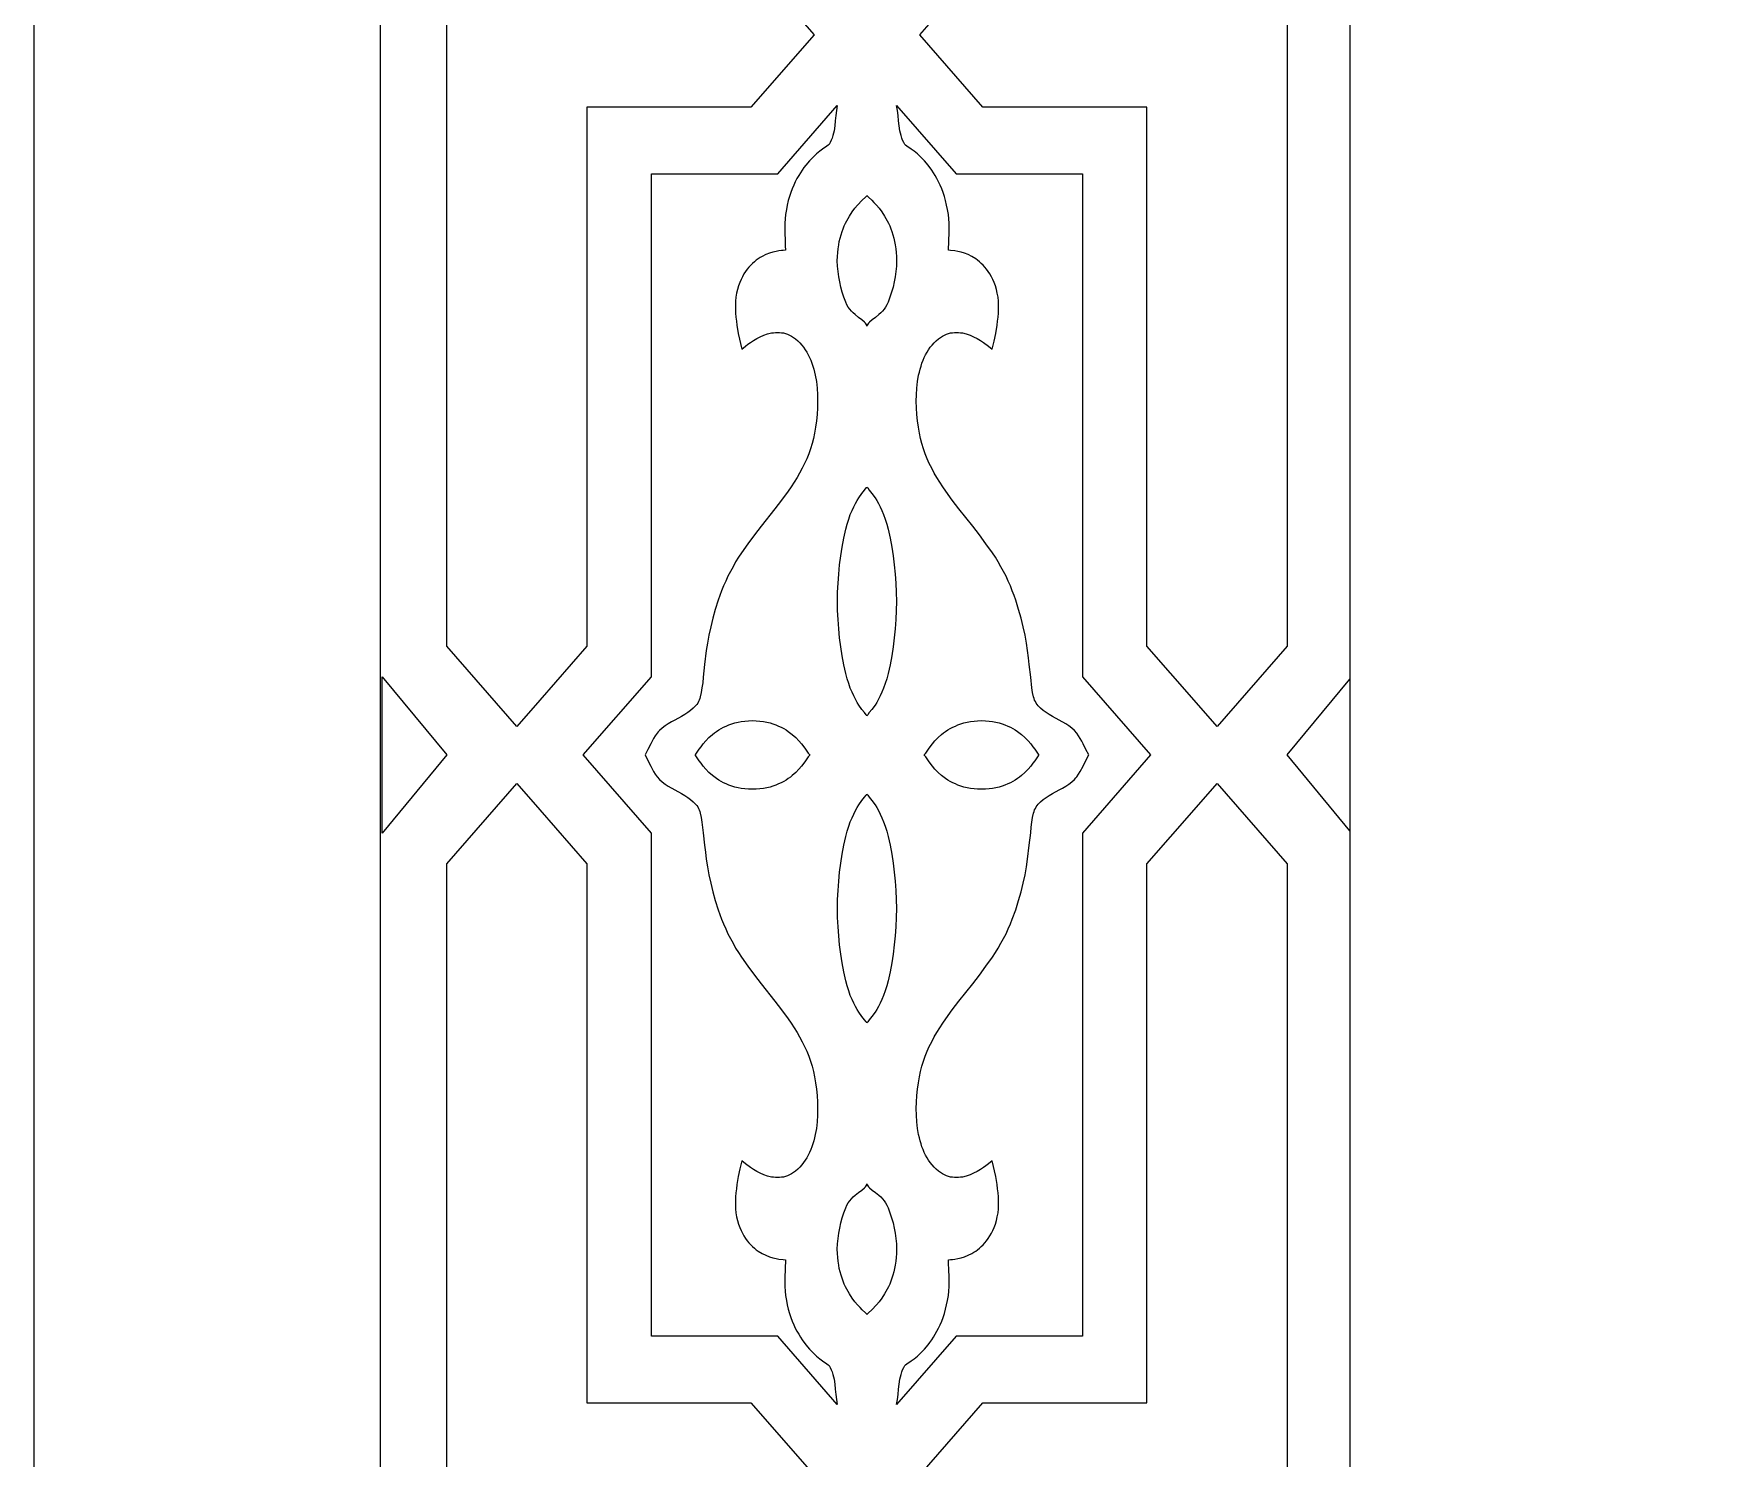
# Model space of a CAD drawing. Extents: x -350 to 350, y -610 to 610.
# Drawn here: x -350 to -227.8, y -369.9 to -267.1 of the extents above; entities that cross this region are included whole.
import ezdxf

# ---------------------------------------------------------------- set-up
doc = ezdxf.new("R2010")
doc.units = 0
for name, color, linetype in [('LAYER_1', 18, 'CONTINUOUS'), ('LAYER_10', 176, 'CONTINUOUS'), ('LAYER_2', 18, 'CONTINUOUS')]:
    doc.layers.add(name, color=color, linetype=linetype)

msp = doc.modelspace()

# ---------------------------------------------------------------- linework, layer by layer
at = {"layer": 'LAYER_1'}
msp.add_lwpolyline([(-350, -610), (350, -610), (350, 610), (-350, 610)], close=True, dxfattribs=at)
at = {"layer": 'LAYER_10'}
for points in [[(-325, 590), (-325, -590), (325, -590), (325, 590)], [(255, 520.25), (-255, 520.25), (-255, -520.25), (255, -520.25)]]:
    msp.add_lwpolyline(points, close=True, dxfattribs=at)
at = {"layer": 'LAYER_2'}
for points in [[(-312.78, -243.58), (-310.08, -246.67), (-310.08, -261.95), (-298.24, -261.95), (-293.68, -267.17), (-298.24, -272.38), (-310.08, -272.38), (-310.08, -311.29), (-313.48, -315.19), (-315.14, -317.08), (-320.2, -311.29), (-320.2, -246.67), (-315.14, -240.88)], [(-259.53, -246.67), (-259.53, -311.29), (-264.59, -317.08), (-266.24, -315.19), (-269.65, -311.29), (-269.65, -272.38), (-281.49, -272.38), (-286.04, -267.17), (-281.49, -261.95), (-269.65, -261.95), (-269.65, -246.67), (-266.94, -243.58), (-264.59, -240.88)], [(-292.01, -272.27), (-292.07, -272.62), (-292.11, -272.99), (-292.15, -273.36), (-292.19, -273.73), (-292.24, -274.09), (-292.28, -274.26), (-292.32, -274.44), (-292.37, -274.61), (-292.44, -274.77), (-292.51, -274.93), (-292.6, -275.08), (-292.65, -275.13), (-292.75, -275.19), (-293.06, -275.41), (-293.27, -275.57), (-293.5, -275.76), (-293.75, -275.99), (-294.01, -276.26), (-294.27, -276.57), (-294.41, -276.74), (-294.54, -276.92), (-294.67, -277.12), (-294.79, -277.32), (-294.92, -277.54), (-295.04, -277.78), (-295.15, -278.02), (-295.26, -278.28), (-295.36, -278.55), (-295.45, -278.83), (-295.54, -279.13), (-295.62, -279.45), (-295.68, -279.78), (-295.74, -280.12), (-295.77, -280.44), (-295.79, -280.76), (-295.8, -281.09), (-295.79, -281.41), (-295.77, -282.06), (-295.76, -282.39), (-295.75, -282.71), (-295.9, -282.72), (-296.04, -282.73), (-296.22, -282.76), (-296.42, -282.79), (-296.65, -282.85), (-296.9, -282.93), (-297.16, -283.03), (-297.43, -283.17), (-297.57, -283.24), (-297.71, -283.33), (-297.85, -283.43), (-297.98, -283.54), (-298.12, -283.66), (-298.25, -283.79), (-298.38, -283.93), (-298.5, -284.08), (-298.62, -284.25), (-298.74, -284.42), (-298.84, -284.62), (-298.95, -284.82), (-299.04, -285.04), (-299.13, -285.27), (-299.21, -285.55), (-299.27, -285.82), (-299.32, -286.1), (-299.35, -286.39), (-299.36, -286.67), (-299.36, -286.96), (-299.35, -287.25), (-299.33, -287.54), (-299.29, -287.83), (-299.25, -288.12), (-299.15, -288.71), (-298.9, -289.84), (-298.63, -289.63), (-298.46, -289.5), (-298.26, -289.36), (-298.05, -289.23), (-297.81, -289.09), (-297.57, -288.96), (-297.31, -288.85), (-297.03, -288.75), (-296.75, -288.68), (-296.61, -288.66), (-296.47, -288.64), (-296.32, -288.64), (-296.18, -288.64), (-296.03, -288.66), (-295.88, -288.68), (-295.74, -288.72), (-295.59, -288.77), (-295.45, -288.83), (-295.3, -288.91), (-295.16, -289), (-295.02, -289.1), (-294.86, -289.24), (-294.71, -289.39), (-294.57, -289.55), (-294.44, -289.71), (-294.31, -289.89), (-294.2, -290.07), (-294.1, -290.26), (-294, -290.45), (-293.91, -290.65), (-293.83, -290.86), (-293.76, -291.07), (-293.7, -291.29), (-293.64, -291.51), (-293.59, -291.73), (-293.51, -292.19), (-293.46, -292.66), (-293.43, -293.14), (-293.42, -293.61), (-293.43, -294.09), (-293.46, -294.56), (-293.51, -295.03), (-293.57, -295.48), (-293.64, -295.92), (-293.72, -296.3), (-293.81, -296.67), (-293.93, -297.04), (-294.06, -297.4), (-294.2, -297.76), (-294.36, -298.1), (-294.53, -298.45), (-294.72, -298.79), (-294.91, -299.12), (-295.12, -299.45), (-295.33, -299.78), (-295.55, -300.1), (-296.02, -300.74), (-296.5, -301.37), (-297.49, -302.62), (-297.98, -303.26), (-298.46, -303.89), (-298.91, -304.54), (-299.13, -304.87), (-299.34, -305.21), (-299.53, -305.55), (-299.72, -305.89), (-299.9, -306.24), (-300.06, -306.59), (-300.21, -306.94), (-300.35, -307.29), (-300.6, -307.97), (-300.81, -308.63), (-300.99, -309.27), (-301.14, -309.89), (-301.27, -310.49), (-301.37, -311.06), (-301.46, -311.61), (-301.58, -312.62), (-301.68, -313.52), (-301.72, -313.93), (-301.77, -314.3), (-301.82, -314.64), (-301.89, -314.94), (-301.92, -315.06), (-301.97, -315.18), (-302.02, -315.29), (-302.08, -315.39), (-302.15, -315.49), (-302.23, -315.59), (-302.4, -315.77), (-302.59, -315.93), (-302.8, -316.08), (-303.02, -316.22), (-303.26, -316.35), (-303.74, -316.62), (-303.98, -316.75), (-304.22, -316.89), (-304.44, -317.04), (-304.65, -317.2), (-304.84, -317.38), (-304.93, -317.47), (-305.01, -317.57), (-305.14, -317.75), (-305.26, -317.94), (-305.47, -318.34), (-305.67, -318.74), (-305.88, -319.14), (-305.67, -319.54), (-305.47, -319.94), (-305.37, -320.14), (-305.26, -320.34), (-305.14, -320.53), (-305.01, -320.71), (-304.84, -320.9), (-304.65, -321.07), (-304.44, -321.24), (-304.22, -321.39), (-303.74, -321.66), (-303.26, -321.92), (-303.02, -322.06), (-302.8, -322.2), (-302.59, -322.35), (-302.4, -322.51), (-302.23, -322.69), (-302.15, -322.78), (-302.08, -322.88), (-302.02, -322.99), (-301.97, -323.1), (-301.92, -323.22), (-301.89, -323.34), (-301.82, -323.64), (-301.77, -323.98), (-301.68, -324.75), (-301.58, -325.65), (-301.52, -326.15), (-301.46, -326.67), (-301.37, -327.22), (-301.27, -327.79), (-301.14, -328.39), (-300.99, -329.01), (-300.81, -329.65), (-300.6, -330.31), (-300.48, -330.64), (-300.35, -330.99), (-300.21, -331.33), (-300.06, -331.68), (-299.9, -332.04), (-299.72, -332.39), (-299.53, -332.73), (-299.34, -333.07), (-299.13, -333.4), (-298.91, -333.73), (-298.46, -334.38), (-297.98, -335.02), (-297.49, -335.65), (-296.5, -336.91), (-296.02, -337.54), (-295.55, -338.18), (-295.33, -338.5), (-295.12, -338.83), (-294.91, -339.16), (-294.72, -339.49), (-294.53, -339.83), (-294.36, -340.17), (-294.2, -340.52), (-294.06, -340.88), (-293.93, -341.24), (-293.81, -341.61), (-293.72, -341.98), (-293.64, -342.36), (-293.57, -342.8), (-293.51, -343.25), (-293.46, -343.71), (-293.43, -344.19), (-293.42, -344.66), (-293.43, -345.14), (-293.46, -345.62), (-293.51, -346.09), (-293.59, -346.54), (-293.64, -346.77), (-293.7, -346.99), (-293.76, -347.21), (-293.83, -347.42), (-293.91, -347.62), (-294, -347.83), (-294.1, -348.02), (-294.2, -348.21), (-294.31, -348.39), (-294.44, -348.56), (-294.57, -348.73), (-294.71, -348.89), (-294.86, -349.04), (-295.02, -349.18), (-295.16, -349.28), (-295.3, -349.37), (-295.45, -349.45), (-295.59, -349.51), (-295.74, -349.56), (-295.88, -349.6), (-296.03, -349.62), (-296.18, -349.64), (-296.32, -349.64), (-296.47, -349.63), (-296.61, -349.62), (-296.75, -349.6), (-297.03, -349.53), (-297.31, -349.43), (-297.57, -349.32), (-297.81, -349.19), (-298.05, -349.05), (-298.26, -348.91), (-298.63, -348.65), (-298.9, -348.44), (-299.03, -349), (-299.15, -349.57), (-299.25, -350.15), (-299.29, -350.45), (-299.33, -350.74), (-299.35, -351.03), (-299.36, -351.32), (-299.36, -351.61), (-299.35, -351.89), (-299.32, -352.18), (-299.27, -352.46), (-299.21, -352.73), (-299.13, -353), (-299.04, -353.24), (-298.95, -353.46), (-298.84, -353.66), (-298.74, -353.85), (-298.62, -354.03), (-298.5, -354.2), (-298.38, -354.35), (-298.25, -354.49), (-298.12, -354.62), (-297.98, -354.74), (-297.85, -354.85), (-297.71, -354.95), (-297.43, -355.11), (-297.16, -355.25), (-296.9, -355.35), (-296.65, -355.43), (-296.42, -355.49), (-296.22, -355.52), (-295.9, -355.56), (-295.75, -355.57), (-295.77, -356.22), (-295.79, -356.87), (-295.8, -357.19), (-295.79, -357.51), (-295.77, -357.84), (-295.74, -358.16), (-295.68, -358.5), (-295.62, -358.83), (-295.54, -359.14), (-295.45, -359.44), (-295.36, -359.73), (-295.26, -360), (-295.15, -360.26), (-295.04, -360.5), (-294.92, -360.73), (-294.79, -360.95), (-294.67, -361.16), (-294.54, -361.36), (-294.27, -361.71), (-294.01, -362.02), (-293.75, -362.29), (-293.5, -362.52), (-293.27, -362.71), (-293.06, -362.87), (-292.75, -363.08), (-292.65, -363.15), (-292.6, -363.2), (-292.51, -363.35), (-292.44, -363.51), (-292.37, -363.67), (-292.32, -363.84), (-292.28, -364.01), (-292.24, -364.19), (-292.19, -364.55), (-292.15, -364.92), (-292.11, -365.29), (-292.07, -365.65), (-292.01, -366.01), (-296.3, -361.09), (-305.41, -361.09), (-305.41, -358.88), (-305.41, -328.39), (-305.41, -324.78), (-310.34, -319.14), (-305.41, -313.5), (-305.41, -309.89), (-305.41, -279.4), (-305.41, -277.19), (-296.3, -277.19)], [(-283.42, -277.19), (-274.31, -277.19), (-274.31, -279.4), (-274.31, -309.89), (-274.31, -313.5), (-269.39, -319.14), (-274.31, -324.78), (-274.31, -328.39), (-274.31, -358.88), (-274.31, -361.09), (-283.42, -361.09), (-287.72, -366.01), (-287.65, -365.65), (-287.61, -365.29), (-287.58, -364.92), (-287.54, -364.55), (-287.48, -364.19), (-287.45, -364.01), (-287.4, -363.84), (-287.35, -363.67), (-287.29, -363.51), (-287.21, -363.35), (-287.12, -363.2), (-287.07, -363.15), (-286.98, -363.08), (-286.66, -362.87), (-286.45, -362.71), (-286.22, -362.52), (-285.97, -362.29), (-285.71, -362.02), (-285.45, -361.71), (-285.32, -361.54), (-285.19, -361.36), (-285.06, -361.16), (-284.93, -360.95), (-284.81, -360.73), (-284.69, -360.5), (-284.57, -360.26), (-284.46, -360), (-284.36, -359.73), (-284.27, -359.44), (-284.18, -359.14), (-284.11, -358.83), (-284.04, -358.5), (-283.98, -358.16), (-283.95, -357.84), (-283.93, -357.51), (-283.93, -357.19), (-283.93, -356.87), (-283.96, -356.22), (-283.97, -355.89), (-283.97, -355.57), (-283.82, -355.56), (-283.68, -355.55), (-283.51, -355.52), (-283.3, -355.49), (-283.07, -355.43), (-282.82, -355.35), (-282.56, -355.25), (-282.29, -355.11), (-282.15, -355.03), (-282.01, -354.95), (-281.88, -354.85), (-281.74, -354.74), (-281.61, -354.62), (-281.47, -354.49), (-281.35, -354.35), (-281.22, -354.2), (-281.1, -354.03), (-280.99, -353.85), (-280.88, -353.66), (-280.78, -353.46), (-280.68, -353.24), (-280.59, -353), (-280.51, -352.73), (-280.45, -352.46), (-280.4, -352.18), (-280.37, -351.89), (-280.36, -351.61), (-280.36, -351.32), (-280.37, -351.03), (-280.4, -350.74), (-280.43, -350.45), (-280.47, -350.15), (-280.57, -349.57), (-280.82, -348.44), (-281.09, -348.65), (-281.27, -348.78), (-281.46, -348.91), (-281.67, -349.05), (-281.91, -349.19), (-282.16, -349.32), (-282.42, -349.43), (-282.69, -349.53), (-282.97, -349.6), (-283.11, -349.62), (-283.25, -349.63), (-283.4, -349.64), (-283.55, -349.64), (-283.69, -349.62), (-283.84, -349.6), (-283.98, -349.56), (-284.13, -349.51), (-284.27, -349.45), (-284.42, -349.37), (-284.56, -349.28), (-284.7, -349.18), (-284.86, -349.04), (-285.01, -348.89), (-285.15, -348.73), (-285.29, -348.56), (-285.41, -348.39), (-285.52, -348.21), (-285.63, -348.02), (-285.72, -347.83), (-285.81, -347.62), (-285.89, -347.42), (-285.96, -347.21), (-286.02, -346.99), (-286.08, -346.77), (-286.13, -346.54), (-286.21, -346.09), (-286.26, -345.62), (-286.29, -345.14), (-286.3, -344.66), (-286.29, -344.19), (-286.26, -343.71), (-286.21, -343.25), (-286.15, -342.8), (-286.08, -342.36), (-286, -341.98), (-285.91, -341.61), (-285.79, -341.24), (-285.66, -340.88), (-285.52, -340.52), (-285.36, -340.17), (-285.19, -339.83), (-285, -339.49), (-284.81, -339.16), (-284.6, -338.83), (-284.39, -338.5), (-284.17, -338.18), (-283.71, -337.54), (-283.22, -336.91), (-282.23, -335.65), (-281.74, -335.02), (-281.27, -334.38), (-280.81, -333.73), (-280.59, -333.4), (-280.39, -333.07), (-280.19, -332.73), (-280, -332.39), (-279.82, -332.04), (-279.66, -331.68), (-279.51, -331.33), (-279.37, -330.99), (-279.12, -330.31), (-278.91, -329.65), (-278.73, -329.01), (-278.58, -328.39), (-278.45, -327.79), (-278.35, -327.22), (-278.27, -326.67), (-278.14, -325.65), (-278.04, -324.75), (-278, -324.35), (-277.95, -323.98), (-277.9, -323.64), (-277.84, -323.34), (-277.8, -323.22), (-277.76, -323.1), (-277.7, -322.99), (-277.64, -322.88), (-277.57, -322.78), (-277.5, -322.69), (-277.33, -322.51), (-277.13, -322.35), (-276.92, -322.2), (-276.7, -322.06), (-276.46, -321.92), (-275.98, -321.66), (-275.74, -321.53), (-275.51, -321.39), (-275.28, -321.24), (-275.07, -321.07), (-274.88, -320.9), (-274.79, -320.8), (-274.71, -320.71), (-274.58, -320.53), (-274.46, -320.34), (-274.25, -319.94), (-274.05, -319.54), (-273.84, -319.14), (-274.05, -318.74), (-274.25, -318.34), (-274.35, -318.14), (-274.46, -317.94), (-274.58, -317.75), (-274.71, -317.57), (-274.88, -317.38), (-275.07, -317.2), (-275.28, -317.04), (-275.51, -316.89), (-275.98, -316.62), (-276.46, -316.35), (-276.7, -316.22), (-276.92, -316.08), (-277.13, -315.93), (-277.33, -315.77), (-277.5, -315.59), (-277.57, -315.49), (-277.64, -315.39), (-277.7, -315.29), (-277.76, -315.18), (-277.8, -315.06), (-277.84, -314.94), (-277.9, -314.64), (-277.95, -314.3), (-278.04, -313.52), (-278.14, -312.62), (-278.2, -312.13), (-278.27, -311.61), (-278.35, -311.06), (-278.45, -310.49), (-278.58, -309.89), (-278.73, -309.27), (-278.91, -308.63), (-279.12, -307.97), (-279.24, -307.63), (-279.37, -307.29), (-279.51, -306.94), (-279.66, -306.59), (-279.82, -306.24), (-280, -305.89), (-280.19, -305.55), (-280.39, -305.21), (-280.59, -304.87), (-280.81, -304.54), (-281.27, -303.89), (-281.74, -303.26), (-282.23, -302.62), (-283.22, -301.37), (-283.71, -300.74), (-284.17, -300.1), (-284.39, -299.78), (-284.6, -299.45), (-284.81, -299.12), (-285, -298.79), (-285.19, -298.45), (-285.36, -298.1), (-285.52, -297.76), (-285.66, -297.4), (-285.79, -297.04), (-285.91, -296.67), (-286, -296.3), (-286.08, -295.92), (-286.15, -295.48), (-286.21, -295.03), (-286.26, -294.56), (-286.29, -294.09), (-286.3, -293.61), (-286.29, -293.14), (-286.26, -292.66), (-286.21, -292.19), (-286.13, -291.73), (-286.08, -291.51), (-286.02, -291.29), (-285.96, -291.07), (-285.89, -290.86), (-285.81, -290.65), (-285.72, -290.45), (-285.63, -290.26), (-285.52, -290.07), (-285.41, -289.89), (-285.29, -289.71), (-285.15, -289.55), (-285.01, -289.39), (-284.86, -289.24), (-284.7, -289.1), (-284.56, -289), (-284.42, -288.91), (-284.27, -288.83), (-284.13, -288.77), (-283.98, -288.72), (-283.84, -288.68), (-283.69, -288.66), (-283.55, -288.64), (-283.4, -288.64), (-283.25, -288.64), (-283.11, -288.66), (-282.97, -288.68), (-282.69, -288.75), (-282.42, -288.85), (-282.16, -288.96), (-281.91, -289.09), (-281.67, -289.23), (-281.46, -289.36), (-281.09, -289.63), (-280.82, -289.84), (-280.69, -289.28), (-280.57, -288.71), (-280.47, -288.12), (-280.43, -287.83), (-280.4, -287.54), (-280.37, -287.25), (-280.36, -286.96), (-280.36, -286.67), (-280.37, -286.39), (-280.4, -286.1), (-280.45, -285.82), (-280.51, -285.55), (-280.59, -285.27), (-280.68, -285.04), (-280.78, -284.82), (-280.88, -284.62), (-280.99, -284.42), (-281.1, -284.25), (-281.22, -284.08), (-281.35, -283.93), (-281.47, -283.79), (-281.61, -283.66), (-281.74, -283.54), (-281.88, -283.43), (-282.01, -283.33), (-282.29, -283.17), (-282.56, -283.03), (-282.82, -282.93), (-283.07, -282.85), (-283.3, -282.79), (-283.51, -282.76), (-283.82, -282.72), (-283.97, -282.71), (-283.96, -282.06), (-283.93, -281.41), (-283.93, -281.09), (-283.93, -280.76), (-283.95, -280.44), (-283.98, -280.12), (-284.04, -279.78), (-284.11, -279.45), (-284.18, -279.13), (-284.27, -278.83), (-284.36, -278.55), (-284.46, -278.28), (-284.57, -278.02), (-284.69, -277.78), (-284.81, -277.54), (-284.93, -277.32), (-285.06, -277.12), (-285.19, -276.92), (-285.45, -276.57), (-285.71, -276.26), (-285.97, -275.99), (-286.22, -275.76), (-286.45, -275.57), (-286.66, -275.41), (-286.98, -275.19), (-287.07, -275.13), (-287.12, -275.08), (-287.21, -274.93), (-287.29, -274.77), (-287.35, -274.61), (-287.4, -274.44), (-287.45, -274.26), (-287.48, -274.09), (-287.54, -273.73), (-287.58, -273.36), (-287.61, -272.99), (-287.65, -272.62), (-287.72, -272.27)], [(-289.86, -278.75), (-289.83, -278.8), (-289.76, -278.87), (-289.52, -279.1), (-289.36, -279.26), (-289.18, -279.45), (-288.99, -279.68), (-288.79, -279.94), (-288.59, -280.24), (-288.4, -280.58), (-288.31, -280.76), (-288.22, -280.95), (-288.14, -281.16), (-288.06, -281.37), (-287.99, -281.59), (-287.92, -281.83), (-287.87, -282.08), (-287.82, -282.33), (-287.78, -282.6), (-287.75, -282.88), (-287.73, -283.17), (-287.73, -283.48), (-287.74, -283.86), (-287.77, -284.24), (-287.82, -284.62), (-287.89, -284.99), (-287.97, -285.37), (-288.08, -285.74), (-288.2, -286.1), (-288.33, -286.46), (-288.42, -286.64), (-288.52, -286.81), (-288.63, -286.97), (-288.75, -287.11), (-288.87, -287.24), (-289, -287.36), (-289.25, -287.56), (-289.48, -287.74), (-289.68, -287.9), (-289.75, -287.97), (-289.81, -288.05), (-289.84, -288.12), (-289.86, -288.2), (-289.86, -288.2), (-289.86, -288.2), (-289.86, -288.2), (-289.86, -288.2), (-289.86, -288.2), (-289.87, -288.2), (-289.88, -288.12), (-289.92, -288.05), (-289.97, -287.97), (-290.05, -287.9), (-290.24, -287.74), (-290.47, -287.56), (-290.72, -287.36), (-290.85, -287.24), (-290.98, -287.11), (-291.1, -286.97), (-291.21, -286.81), (-291.31, -286.64), (-291.39, -286.46), (-291.53, -286.1), (-291.64, -285.74), (-291.75, -285.37), (-291.83, -284.99), (-291.9, -284.62), (-291.95, -284.24), (-291.98, -283.86), (-292, -283.48), (-291.99, -283.17), (-291.97, -282.88), (-291.94, -282.6), (-291.9, -282.33), (-291.86, -282.08), (-291.8, -281.83), (-291.73, -281.59), (-291.66, -281.37), (-291.58, -281.16), (-291.5, -280.95), (-291.41, -280.76), (-291.32, -280.58), (-291.13, -280.24), (-290.93, -279.94), (-290.73, -279.68), (-290.54, -279.45), (-290.2, -279.1), (-289.96, -278.87), (-289.89, -278.8), (-289.87, -278.77), (-289.87, -278.75), (-289.86, -278.75), (-289.86, -278.75), (-289.86, -278.75)], [(-289.86, -299.8), (-289.84, -299.83), (-289.81, -299.87), (-289.69, -300.03), (-289.5, -300.26), (-289.28, -300.57), (-289.16, -300.77), (-289.03, -300.98), (-288.9, -301.23), (-288.78, -301.5), (-288.66, -301.79), (-288.54, -302.12), (-288.43, -302.47), (-288.33, -302.85), (-288.19, -303.48), (-288.07, -304.13), (-287.97, -304.77), (-287.89, -305.42), (-287.82, -306.08), (-287.77, -306.74), (-287.75, -307.4), (-287.74, -308.05), (-287.75, -308.71), (-287.77, -309.37), (-287.82, -310.03), (-287.89, -310.69), (-287.97, -311.34), (-288.07, -311.98), (-288.19, -312.63), (-288.33, -313.26), (-288.43, -313.64), (-288.54, -313.99), (-288.66, -314.32), (-288.78, -314.61), (-288.9, -314.88), (-289.03, -315.12), (-289.16, -315.34), (-289.28, -315.54), (-289.5, -315.85), (-289.69, -316.08), (-289.81, -316.23), (-289.84, -316.28), (-289.86, -316.31), (-289.86, -316.31), (-289.86, -316.31), (-289.86, -316.31), (-289.86, -316.31), (-289.86, -316.31), (-289.87, -316.31), (-289.88, -316.28), (-289.91, -316.23), (-290.04, -316.08), (-290.22, -315.85), (-290.44, -315.54), (-290.57, -315.34), (-290.69, -315.12), (-290.82, -314.88), (-290.94, -314.61), (-291.07, -314.32), (-291.18, -313.99), (-291.29, -313.64), (-291.39, -313.26), (-291.53, -312.63), (-291.65, -311.98), (-291.75, -311.34), (-291.84, -310.69), (-291.9, -310.03), (-291.95, -309.37), (-291.98, -308.71), (-291.99, -308.05), (-291.98, -307.4), (-291.95, -306.74), (-291.9, -306.08), (-291.84, -305.42), (-291.75, -304.77), (-291.65, -304.13), (-291.53, -303.48), (-291.39, -302.85), (-291.29, -302.47), (-291.18, -302.12), (-291.07, -301.79), (-290.94, -301.5), (-290.82, -301.23), (-290.69, -300.98), (-290.57, -300.77), (-290.44, -300.57), (-290.22, -300.26), (-290.04, -300.03), (-289.91, -299.87), (-289.88, -299.83), (-289.87, -299.8), (-289.86, -299.8), (-289.86, -299.8), (-289.86, -299.8), (-289.86, -299.8), (-289.86, -299.8)], [(-320.2, -319.14), (-320.2, -319.14), (-320.2, -319.14), (-324.86, -324.78), (-324.86, -319.14), (-324.86, -313.5)], [(-255, -324.61), (-259.53, -319.14), (-259.53, -319.14), (-259.53, -319.14), (-255, -313.67)], [(-298.13, -316.66), (-297.85, -316.67), (-297.59, -316.69), (-297.34, -316.72), (-297.1, -316.77), (-296.86, -316.82), (-296.65, -316.89), (-296.44, -316.96), (-296.24, -317.05), (-296.05, -317.13), (-295.87, -317.23), (-295.7, -317.33), (-295.54, -317.44), (-295.25, -317.66), (-295, -317.88), (-294.77, -318.11), (-294.58, -318.33), (-294.42, -318.54), (-294.29, -318.72), (-294.1, -319), (-294.04, -319.07), (-294.02, -319.09), (-294, -319.1), (-294, -319.1), (-294, -319.11), (-294.01, -319.11), (-294.02, -319.14), (-294.01, -319.17), (-294, -319.17), (-294, -319.18), (-294, -319.18), (-294.02, -319.18), (-294.04, -319.2), (-294.1, -319.28), (-294.29, -319.56), (-294.42, -319.74), (-294.58, -319.95), (-294.77, -320.17), (-295, -320.4), (-295.25, -320.62), (-295.39, -320.73), (-295.54, -320.84), (-295.7, -320.95), (-295.87, -321.05), (-296.05, -321.14), (-296.24, -321.23), (-296.44, -321.32), (-296.65, -321.39), (-296.86, -321.45), (-297.1, -321.51), (-297.34, -321.55), (-297.59, -321.59), (-297.85, -321.61), (-298.13, -321.61), (-298.41, -321.61), (-298.67, -321.59), (-298.93, -321.55), (-299.17, -321.51), (-299.4, -321.45), (-299.62, -321.39), (-299.83, -321.32), (-300.03, -321.23), (-300.21, -321.14), (-300.39, -321.05), (-300.56, -320.95), (-300.72, -320.84), (-301.01, -320.62), (-301.27, -320.4), (-301.49, -320.17), (-301.68, -319.95), (-301.84, -319.74), (-301.97, -319.56), (-302.16, -319.28), (-302.22, -319.2), (-302.24, -319.18), (-302.26, -319.18), (-302.26, -319.17), (-302.26, -319.17), (-302.25, -319.14), (-302.26, -319.11), (-302.26, -319.11), (-302.26, -319.1), (-302.24, -319.09), (-302.22, -319.07), (-302.16, -319), (-301.97, -318.72), (-301.84, -318.54), (-301.68, -318.33), (-301.49, -318.11), (-301.27, -317.88), (-301.01, -317.66), (-300.87, -317.54), (-300.72, -317.44), (-300.56, -317.33), (-300.39, -317.23), (-300.21, -317.13), (-300.03, -317.05), (-299.83, -316.96), (-299.62, -316.89), (-299.4, -316.82), (-299.17, -316.77), (-298.93, -316.72), (-298.67, -316.69), (-298.41, -316.67)], [(-281.59, -316.66), (-281.31, -316.67), (-281.05, -316.69), (-280.8, -316.72), (-280.56, -316.77), (-280.32, -316.82), (-280.1, -316.89), (-279.9, -316.96), (-279.7, -317.05), (-279.51, -317.13), (-279.33, -317.23), (-279.16, -317.33), (-279, -317.44), (-278.71, -317.66), (-278.46, -317.88), (-278.23, -318.11), (-278.04, -318.33), (-277.88, -318.54), (-277.75, -318.72), (-277.56, -319), (-277.5, -319.07), (-277.48, -319.09), (-277.46, -319.1), (-277.46, -319.11), (-277.47, -319.11), (-277.48, -319.14), (-277.47, -319.17), (-277.46, -319.17), (-277.46, -319.18), (-277.48, -319.18), (-277.5, -319.2), (-277.56, -319.28), (-277.75, -319.56), (-277.88, -319.74), (-278.04, -319.95), (-278.23, -320.17), (-278.46, -320.4), (-278.71, -320.62), (-278.85, -320.73), (-279, -320.84), (-279.16, -320.95), (-279.33, -321.05), (-279.51, -321.14), (-279.7, -321.23), (-279.9, -321.32), (-280.1, -321.39), (-280.32, -321.45), (-280.56, -321.51), (-280.8, -321.55), (-281.05, -321.59), (-281.31, -321.61), (-281.59, -321.61), (-281.87, -321.61), (-282.13, -321.59), (-282.39, -321.55), (-282.63, -321.51), (-282.86, -321.45), (-283.08, -321.39), (-283.29, -321.32), (-283.48, -321.23), (-283.67, -321.14), (-283.85, -321.05), (-284.02, -320.95), (-284.18, -320.84), (-284.47, -320.62), (-284.73, -320.4), (-284.95, -320.17), (-285.14, -319.95), (-285.3, -319.74), (-285.43, -319.56), (-285.62, -319.28), (-285.68, -319.2), (-285.7, -319.18), (-285.72, -319.18), (-285.72, -319.18), (-285.72, -319.17), (-285.72, -319.17), (-285.7, -319.14), (-285.72, -319.11), (-285.72, -319.11), (-285.72, -319.1), (-285.72, -319.1), (-285.7, -319.09), (-285.68, -319.07), (-285.62, -319), (-285.43, -318.72), (-285.3, -318.54), (-285.14, -318.33), (-284.95, -318.11), (-284.73, -317.88), (-284.47, -317.66), (-284.33, -317.54), (-284.18, -317.44), (-284.02, -317.33), (-283.85, -317.23), (-283.67, -317.13), (-283.48, -317.05), (-283.29, -316.96), (-283.08, -316.89), (-282.86, -316.82), (-282.63, -316.77), (-282.39, -316.72), (-282.13, -316.69), (-281.87, -316.67)], [(-313.48, -323.09), (-310.08, -326.99), (-310.08, -365.9), (-298.24, -365.9), (-293.68, -371.11), (-298.24, -376.33), (-310.08, -376.33), (-310.08, -391.6), (-312.78, -394.7), (-315.14, -397.4), (-320.2, -391.6), (-320.2, -326.99), (-315.14, -321.2)], [(-259.53, -326.99), (-259.53, -391.6), (-264.59, -397.4), (-266.94, -394.7), (-269.65, -391.6), (-269.65, -376.33), (-281.49, -376.33), (-286.04, -371.11), (-281.49, -365.9), (-269.65, -365.9), (-269.65, -326.99), (-266.24, -323.09), (-264.59, -321.2)], [(-289.86, -321.97), (-289.84, -322), (-289.81, -322.04), (-289.69, -322.19), (-289.5, -322.42), (-289.28, -322.74), (-289.16, -322.94), (-289.03, -323.15), (-288.9, -323.4), (-288.78, -323.67), (-288.66, -323.96), (-288.54, -324.28), (-288.43, -324.64), (-288.33, -325.02), (-288.19, -325.65), (-288.07, -326.29), (-287.97, -326.94), (-287.89, -327.59), (-287.82, -328.25), (-287.77, -328.91), (-287.75, -329.56), (-287.74, -330.22), (-287.75, -330.88), (-287.77, -331.54), (-287.82, -332.2), (-287.89, -332.85), (-287.97, -333.51), (-288.07, -334.15), (-288.19, -334.79), (-288.33, -335.43), (-288.43, -335.81), (-288.54, -336.16), (-288.66, -336.49), (-288.78, -336.78), (-288.9, -337.05), (-289.03, -337.29), (-289.16, -337.51), (-289.28, -337.71), (-289.5, -338.02), (-289.69, -338.25), (-289.81, -338.4), (-289.84, -338.45), (-289.86, -338.48), (-289.86, -338.48), (-289.86, -338.48), (-289.86, -338.48), (-289.86, -338.48), (-289.86, -338.48), (-289.87, -338.48), (-289.88, -338.45), (-289.91, -338.4), (-290.04, -338.25), (-290.22, -338.02), (-290.44, -337.71), (-290.57, -337.51), (-290.69, -337.29), (-290.82, -337.05), (-290.94, -336.78), (-291.07, -336.49), (-291.18, -336.16), (-291.29, -335.81), (-291.39, -335.43), (-291.53, -334.79), (-291.65, -334.15), (-291.75, -333.51), (-291.84, -332.85), (-291.9, -332.2), (-291.95, -331.54), (-291.98, -330.88), (-291.99, -330.22), (-291.98, -329.56), (-291.95, -328.91), (-291.9, -328.25), (-291.84, -327.59), (-291.75, -326.94), (-291.65, -326.29), (-291.53, -325.65), (-291.39, -325.02), (-291.29, -324.64), (-291.18, -324.28), (-291.07, -323.96), (-290.94, -323.67), (-290.82, -323.4), (-290.69, -323.15), (-290.57, -322.94), (-290.44, -322.74), (-290.22, -322.42), (-290.04, -322.19), (-289.91, -322.04), (-289.88, -322), (-289.87, -321.97), (-289.86, -321.97), (-289.86, -321.97), (-289.86, -321.97), (-289.86, -321.97), (-289.86, -321.97)], [(-289.86, -350.08), (-289.84, -350.16), (-289.81, -350.23), (-289.75, -350.31), (-289.68, -350.38), (-289.48, -350.54), (-289.25, -350.72), (-289, -350.92), (-288.87, -351.04), (-288.75, -351.17), (-288.63, -351.31), (-288.52, -351.46), (-288.42, -351.63), (-288.33, -351.82), (-288.2, -352.18), (-288.08, -352.54), (-287.97, -352.91), (-287.89, -353.28), (-287.82, -353.66), (-287.77, -354.04), (-287.74, -354.42), (-287.73, -354.8), (-287.73, -355.11), (-287.75, -355.4), (-287.78, -355.68), (-287.82, -355.95), (-287.87, -356.2), (-287.92, -356.45), (-287.99, -356.68), (-288.06, -356.91), (-288.14, -357.12), (-288.22, -357.33), (-288.31, -357.52), (-288.4, -357.7), (-288.59, -358.04), (-288.79, -358.34), (-288.99, -358.6), (-289.18, -358.83), (-289.52, -359.18), (-289.76, -359.41), (-289.83, -359.48), (-289.85, -359.51), (-289.86, -359.53), (-289.86, -359.53), (-289.86, -359.53), (-289.86, -359.53), (-289.87, -359.53), (-289.89, -359.48), (-289.96, -359.41), (-290.2, -359.18), (-290.36, -359.02), (-290.54, -358.83), (-290.73, -358.6), (-290.93, -358.34), (-291.13, -358.04), (-291.32, -357.7), (-291.41, -357.52), (-291.5, -357.33), (-291.58, -357.12), (-291.66, -356.91), (-291.73, -356.68), (-291.8, -356.45), (-291.86, -356.2), (-291.9, -355.95), (-291.94, -355.68), (-291.97, -355.4), (-291.99, -355.11), (-292, -354.8), (-291.98, -354.42), (-291.95, -354.04), (-291.9, -353.66), (-291.83, -353.28), (-291.75, -352.91), (-291.64, -352.54), (-291.53, -352.18), (-291.39, -351.82), (-291.31, -351.63), (-291.21, -351.46), (-291.1, -351.31), (-290.98, -351.17), (-290.85, -351.04), (-290.72, -350.92), (-290.47, -350.72), (-290.24, -350.54), (-290.05, -350.38), (-289.97, -350.31), (-289.92, -350.23), (-289.88, -350.16), (-289.87, -350.08), (-289.86, -350.08), (-289.86, -350.08), (-289.86, -350.08), (-289.86, -350.08), (-289.86, -350.08)]]:
    msp.add_lwpolyline(points, close=True, dxfattribs=at)

doc.saveas('drawing.dxf')
